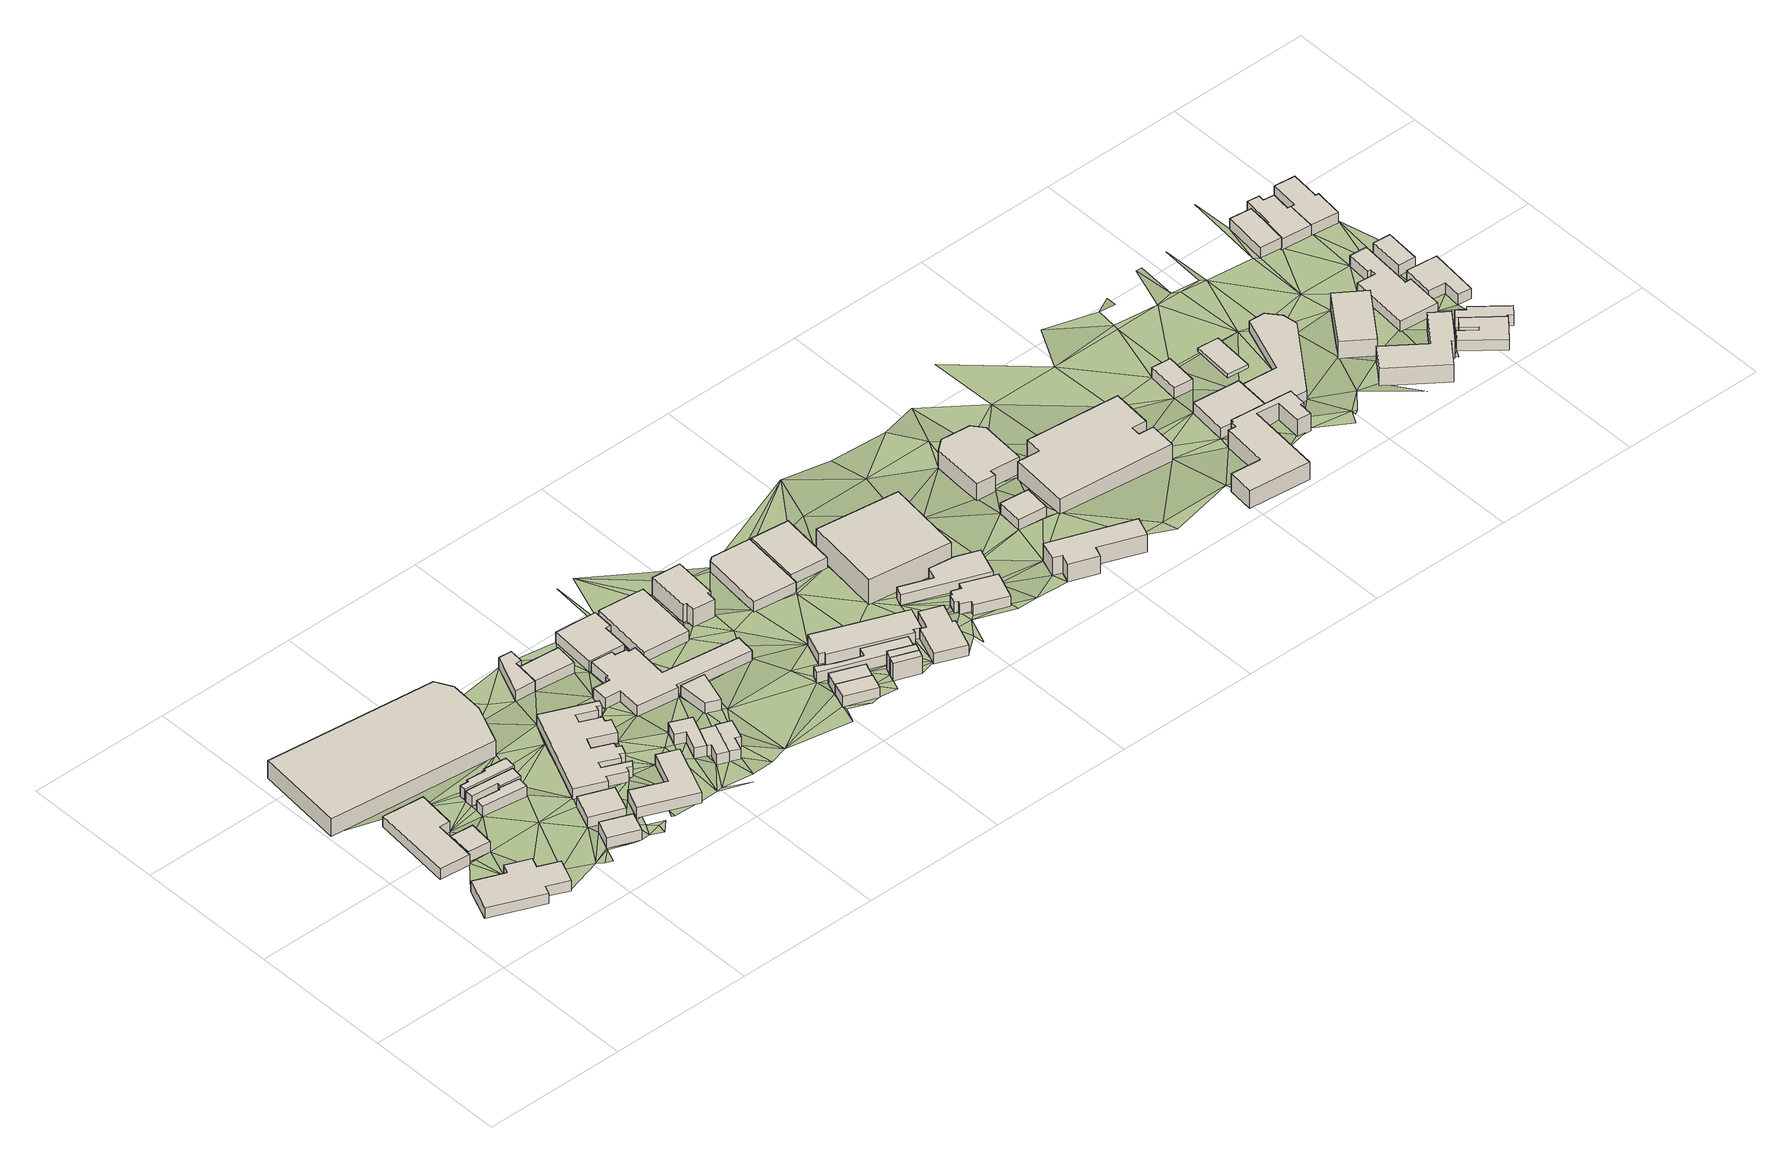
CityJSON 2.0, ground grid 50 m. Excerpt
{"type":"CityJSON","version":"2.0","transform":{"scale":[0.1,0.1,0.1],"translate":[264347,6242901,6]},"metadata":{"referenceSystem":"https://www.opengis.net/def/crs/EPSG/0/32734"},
"CityObjects":{
"building1":{"type":"Building","attributes":{"address":"14 Aberdeen Street Woodstock Cape Town","building":"church","building:levels":1,"building:use":"commercial","building_height":4.1,"plus_code":"4FRW3FC2+V9F","ground_height":9.62,"roof_height":13.72},"geometry":[{"type":"Solid","lod":"1","boundaries":[[[[0,1,2,3]],[[1,4,5,2]],[[4,6,7,5]],[[6,8,9,7]],[[8,10,11,9]],[[10,12,13,11]],[[12,14,15,13]],[[14,16,17,15]],[[16,18,19,17]],[[18,0,3,19]],[[3,2,5,7,9,11,13,15,17,19]],[[18,16,14,12,10,8,6,4,1,0]]]]}]},
"building2":{"type":"Building","attributes":{"address":"23 Dickson Street Woodstock Cape Town","building":"industrial","building:levels":1,"building_height":4.1,"plus_code":"4FRW3FC2+X8X","ground_height":9.08,"roof_height":13.18},"geometry":[{"type":"Solid","lod":"1","boundaries":[[[[20,21,22,23]],[[21,24,25,22]],[[24,26,27,25]],[[26,28,29,27]],[[28,30,31,29]],[[30,32,33,31]],[[32,34,35,33]],[[34,20,23,35]],[[23,22,25,27,29,31,33,35]],[[34,32,30,28,26,24,21,20]]]]}]},
"building3":{"type":"Building","attributes":{"address":"Woodstock Cape Town","building":"house","building:levels":1,"building_height":4.1,"plus_code":"4FRW3FC2+X94","ground_height":9.62,"roof_height":13.72},"geometry":[{"type":"Solid","lod":"1","boundaries":[[[[36,37,38,39]],[[37,40,41,38]],[[40,42,43,41]],[[42,36,39,43]],[[39,38,41,43]],[[42,40,37,36]]]]}]},
"building4":{"type":"Building","attributes":{"address":"186 Albert Road Woodstock Cape Town","building":"retail","building:levels":2,"building_height":6.9,"plus_code":"4FRW3FF2+4CG","ground_height":7.62,"roof_height":14.52},"geometry":[{"type":"Solid","lod":"1","boundaries":[[[[44,45,46,47]],[[45,48,49,46]],[[48,50,51,49]],[[50,52,53,51]],[[52,54,55,53]],[[54,44,47,55]],[[47,46,49,51,53,55]],[[54,52,50,48,45,44]]]]}]},
"building5":{"type":"Building","attributes":{"address":"Woodstock Cape Town","building":"house","building:levels":1,"building_height":4.1,"plus_code":"4FRW3FC2+XFV","ground_height":9.02,"roof_height":13.12},"geometry":[{"type":"Solid","lod":"1","boundaries":[[[[56,57,58,59]],[[57,60,61,58]],[[60,62,63,61]],[[62,64,65,63]],[[64,66,67,65]],[[66,56,59,67]],[[59,58,61,63,65,67]],[[66,64,62,60,57,56]]]]}]},
"building6":{"type":"Building","attributes":{"address":"Woodstock Cape Town","building":"house","building:levels":1,"building_height":4.1,"plus_code":"4FRW3FF2+2F4","ground_height":9.02,"roof_height":13.12},"geometry":[{"type":"Solid","lod":"1","boundaries":[[[[68,69,70,71]],[[69,72,73,70]],[[72,74,75,73]],[[74,76,77,75]],[[76,78,79,77]],[[78,68,71,79]],[[71,70,73,75,77,79]],[[78,76,74,72,69,68]]]]}]},
"building7":{"type":"Building","attributes":{"address":"Woodstock Cape Town","building":"house","building:levels":1,"building_height":4.1,"plus_code":"4FRW3FF2+2FG","ground_height":9.02,"roof_height":13.12},"geometry":[{"type":"Solid","lod":"1","boundaries":[[[[80,81,82,83]],[[81,84,85,82]],[[84,86,87,85]],[[86,88,89,87]],[[88,90,91,89]],[[90,92,93,91]],[[92,94,95,93]],[[94,80,83,95]],[[83,82,85,87,89,91,93,95]],[[94,92,90,88,86,84,81,80]]]]}]},
"building8":{"type":"Building","attributes":{"address":"19 Aberdeen Street Woodstock Cape Town","building":"house","building:levels":1,"building_height":4.1,"plus_code":"4FRW3FC2+VG9","ground_height":10.06,"roof_height":14.16},"geometry":[{"type":"Solid","lod":"1","boundaries":[[[[96,97,98,99]],[[97,100,101,98]],[[100,102,103,101]],[[102,96,99,103]],[[99,98,101,103]],[[102,100,97,96]]]]}]},
"building9":{"type":"Building","attributes":{"address":"15 Aberdeen Street Woodstock Cape Town","building":"house","building:levels":1,"building_height":4.1,"plus_code":"4FRW3FC2+WH2","ground_height":9.47,"roof_height":13.57},"geometry":[{"type":"Solid","lod":"1","boundaries":[[[[104,105,106,107]],[[105,108,109,106]],[[108,110,111,109]],[[110,104,107,111]],[[107,106,109,111]],[[110,108,105,104]]]]}]},
"building10":{"type":"Building","attributes":{"building":"yes","building:levels":1,"building_height":4.1,"plus_code":"4FRW3FC2+VMM","ground_height":9.47,"roof_height":13.57},"geometry":[{"type":"Solid","lod":"1","boundaries":[[[[112,113,114,115]],[[113,116,117,114]],[[116,118,119,117]],[[118,120,121,119]],[[120,122,123,121]],[[122,112,115,123]],[[115,114,117,119,121,123]],[[122,120,118,116,113,112]]]]}]},
"building11":{"type":"Building","attributes":{"address":"The Haven Night Shelter 7 Aberdeen Street Woodstock 7925 Cape Town","building":"residential","building:levels":1,"beds":"36","amenity":"social_facility","social_facility":"shelter","building_height":4.1,"plus_code":"4FRW3FC2+XHQ","ground_height":8.92,"roof_height":13.02},"geometry":[{"type":"Solid","lod":"1","boundaries":[[[[124,125,126,127]],[[125,128,129,126]],[[128,130,131,129]],[[130,132,133,131]],[[132,134,135,133]],[[134,136,137,135]],[[136,138,139,137]],[[138,140,141,139]],[[140,142,143,141]],[[142,144,145,143]],[[144,146,147,145]],[[146,148,149,147]],[[148,150,151,149]],[[150,152,153,151]],[[152,154,155,153]],[[154,156,157,155]],[[156,158,159,157]],[[158,160,161,159]],[[160,162,163,161]],[[162,164,165,163]],[[164,166,167,165]],[[166,168,169,167]],[[168,170,171,169]],[[170,172,173,171]],[[172,174,175,173]],[[174,176,177,175]],[[176,178,179,177]],[[178,124,127,179]],[[127,126,129,131,133,135,137,139,141,143,145,147,149,151,153,155,157,159,161,163,165,167,169,171,173,175,177,179]],[[178,176,174,172,170,168,166,164,162,160,158,156,154,152,150,148,146,144,142,140,138,136,134,132,130,128,125,124]]]]}]},
"building12":{"type":"Building","attributes":{"building":"retail","building:levels":1,"building_height":4.1,"plus_code":"4FRW3FF2+4J9","ground_height":8.26,"roof_height":12.36},"geometry":[{"type":"Solid","lod":"1","boundaries":[[[[180,181,182,183]],[[181,184,185,182]],[[184,186,187,185]],[[186,188,189,187]],[[188,190,191,189]],[[190,192,193,191]],[[192,180,183,193]],[[183,182,185,187,189,191,193]],[[192,190,188,186,184,181,180]]]]}]},
"building13":{"type":"Building","attributes":{"address":"3 Essex Close Woodstock Cape Town","building":"house","building:levels":1,"building_height":4.1,"plus_code":"4FRW3FC2+WPG","ground_height":9.5,"roof_height":13.6},"geometry":[{"type":"Solid","lod":"1","boundaries":[[[[194,195,196,197]],[[195,198,199,196]],[[198,200,201,199]],[[200,202,203,201]],[[202,204,205,203]],[[204,206,207,205]],[[206,194,197,207]],[[197,196,199,201,203,205,207]],[[206,204,202,200,198,195,194]]]]}]},
"building14":{"type":"Building","attributes":{"address":"2 Woodstock Cape Town","building":"house","building:levels":1,"building_height":4.1,"plus_code":"4FRW3FC2+WP5","ground_height":9.5,"roof_height":13.6},"geometry":[{"type":"Solid","lod":"1","boundaries":[[[[208,195,196,209]],[[195,194,197,196]],[[194,210,211,197]],[[210,212,213,211]],[[212,214,215,213]],[[214,208,209,215]],[[209,196,197,211,213,215]],[[214,212,210,194,195,208]]]]}]},
"building15":{"type":"Building","attributes":{"address":"1 Woodstock Cape Town","building":"house","building:levels":1,"building_height":4.1,"plus_code":"4FRW3FC2+VQR","ground_height":9.78,"roof_height":13.88},"geometry":[{"type":"Solid","lod":"1","boundaries":[[[[216,217,218,219]],[[217,220,221,218]],[[220,222,223,221]],[[222,224,225,223]],[[224,226,227,225]],[[226,216,219,227]],[[219,218,221,223,225,227]],[[226,224,222,220,217,216]]]]}]},
"building16":{"type":"Building","attributes":{"building":"yes","building:levels":1,"building_height":4.1,"plus_code":"4FRW3FF2+4M5","ground_height":8.26,"roof_height":12.36},"geometry":[{"type":"Solid","lod":"1","boundaries":[[[[181,180,183,182]],[[180,228,229,183]],[[228,230,231,229]],[[230,181,182,231]],[[182,183,229,231]],[[230,228,180,181]]]]}]},
"building17":{"type":"Building","attributes":{"building":"yes","building:levels":1,"building_height":4.1,"plus_code":"4FRW3FC2+XQ9","ground_height":9.11,"roof_height":13.21},"geometry":[{"type":"Solid","lod":"1","boundaries":[[[[232,233,234,235]],[[233,236,237,234]],[[236,238,239,237]],[[238,232,235,239]],[[235,234,237,239]],[[238,236,233,232]]]]}]},
"building18":{"type":"Building","attributes":{"building":"retail","building:levels":1,"building_height":4.1,"plus_code":"4FRW3FF2+3QR","ground_height":8.26,"roof_height":12.36},"geometry":[{"type":"Solid","lod":"1","boundaries":[[[[240,241,242,243]],[[241,244,245,242]],[[244,246,247,245]],[[246,248,249,247]],[[248,250,251,249]],[[250,240,243,251]],[[243,242,245,247,249,251]],[[250,248,246,244,241,240]]]]}]},
"building19":{"type":"Building","attributes":{"building":"industrial","building:levels":1,"building_height":4.1,"plus_code":"4FRW3FF2+2PQ","ground_height":8.26,"roof_height":12.36},"geometry":[{"type":"Solid","lod":"1","boundaries":[[[[252,253,254,255]],[[253,256,257,254]],[[256,258,259,257]],[[258,260,261,259]],[[260,262,263,261]],[[262,264,265,263]],[[264,266,267,265]],[[266,268,269,267]],[[268,270,271,269]],[[270,272,273,271]],[[272,274,275,273]],[[274,276,277,275]],[[276,278,279,277]],[[278,280,281,279]],[[280,282,283,281]],[[282,284,285,283]],[[284,286,287,285]],[[286,252,255,287]],[[255,254,257,259,261,263,265,267,269,271,273,275,277,279,281,283,285,287]],[[286,284,282,280,278,276,274,272,270,268,266,264,262,260,258,256,253,252]]]]}]},
"building20":{"type":"Building","attributes":{"building":"retail","building:levels":1,"building_height":4.1,"plus_code":"4FRW3FF2+3RP","ground_height":8.26,"roof_height":12.36},"geometry":[{"type":"Solid","lod":"1","boundaries":[[[[288,289,290,291]],[[289,292,293,290]],[[292,294,295,293]],[[294,288,291,295]],[[291,290,293,295]],[[294,292,289,288]]]]}]},
"building21":{"type":"Building","attributes":{"address":"21 Essex Street Woodstock Cape Town","building":"house","building:levels":1,"building_height":4.1,"plus_code":"4FRW3FC2+RWX","ground_height":10.59,"roof_height":14.69},"geometry":[{"type":"Solid","lod":"1","boundaries":[[[[296,297,298,299]],[[297,300,301,298]],[[300,302,303,301]],[[302,296,299,303]],[[299,298,301,303]],[[302,300,297,296]]]]}]},
"building22":{"type":"Building","attributes":{"address":"19 Essex Street Woodstock Cape Town","building":"house","building:levels":1,"building_height":4.1,"plus_code":"4FRW3FC2+VW9","ground_height":9.98,"roof_height":14.08},"geometry":[{"type":"Solid","lod":"1","boundaries":[[[[304,305,306,307]],[[305,308,309,306]],[[308,310,311,309]],[[310,304,307,311]],[[307,306,309,311]],[[310,308,305,304]]]]}]},
"building23":{"type":"Building","attributes":{"address":"218 Albert Road Woodstock Cape Town","building":"retail","building:levels":2,"building_height":6.9,"plus_code":"4FRW3FF2+3WR","ground_height":8.26,"roof_height":15.16},"geometry":[{"type":"Solid","lod":"1","boundaries":[[[[312,313,314,315]],[[313,316,317,314]],[[316,318,319,317]],[[318,320,321,319]],[[320,322,323,321]],[[322,324,325,323]],[[324,326,327,325]],[[326,312,315,327]],[[315,314,317,319,321,323,325,327]],[[326,324,322,320,318,316,313,312]]]]}]},
"building24":{"type":"Building","attributes":{"address":"Woodstock Cape Town","building":"yes","building:levels":1,"building_height":4.1,"plus_code":"4FRW3FC3+V2C","ground_height":9.85,"roof_height":13.95},"geometry":[{"type":"Solid","lod":"1","boundaries":[[[[328,329,330,331]],[[329,332,333,330]],[[332,334,335,333]],[[334,336,337,335]],[[336,338,339,337]],[[338,340,341,339]],[[340,328,331,341]],[[331,330,333,335,337,339,341]],[[340,338,336,334,332,329,328]]]]}]},
"building25":{"type":"Building","attributes":{"address":"18 Dublin Street Mews Woodstock Cape Town","building":"house","building:levels":2,"building_height":6.9,"plus_code":"4FRW3FC3+R2M","ground_height":10.59,"roof_height":17.49},"geometry":[{"type":"Solid","lod":"1","boundaries":[[[[342,343,344,345]],[[343,346,347,344]],[[346,348,349,347]],[[348,342,345,349]],[[345,344,347,349]],[[348,346,343,342]]]]}]},
"building26":{"type":"Building","attributes":{"address":"19 Dublin Street Mews Woodstock Cape Town","building":"house","building:levels":2,"building_height":6.9,"plus_code":"4FRW3FC3+R2V","ground_height":10.59,"roof_height":17.49},"geometry":[{"type":"Solid","lod":"1","boundaries":[[[[348,346,347,349]],[[346,350,351,347]],[[350,352,353,351]],[[352,348,349,353]],[[349,347,351,353]],[[352,350,346,348]]]]}]},
"building27":{"type":"Building","attributes":{"address":"The Haven Old Age Home 15 Essex Street Woodstock 7915 Cape Town","building":"residential","building:levels":1,"amenity":"social_facility","social_facility":"nursing_home","building_height":4.1,"plus_code":"4FRW3FC3+W23","ground_height":9.78,"roof_height":13.88},"geometry":[{"type":"Solid","lod":"1","boundaries":[[[[354,355,356,357]],[[355,358,359,356]],[[358,360,361,359]],[[360,362,363,361]],[[362,364,365,363]],[[364,366,367,365]],[[366,368,369,367]],[[368,354,357,369]],[[357,356,359,361,363,365,367,369]],[[368,366,364,362,360,358,355,354]]]]}]},
"building28":{"type":"Building","attributes":{"address":"Albert Road Woodstock Cape Town","building":"retail","building:levels":1,"building_height":4.1,"plus_code":"4FRW3FF3+326","ground_height":8.2,"roof_height":12.3},"geometry":[{"type":"Solid","lod":"1","boundaries":[[[[370,371,372,373]],[[371,374,375,372]],[[374,376,377,375]],[[376,378,379,377]],[[378,370,373,379]],[[373,372,375,377,379]],[[378,376,374,371,370]]]]}]},
"building29":{"type":"Building","attributes":{"address":"Woodstock Cape Town","building":"house","building:levels":1,"building_height":4.1,"plus_code":"4FRW3FC3+R3W","ground_height":9.78,"roof_height":13.88},"geometry":[{"type":"Solid","lod":"1","boundaries":[[[[380,381,382,383]],[[381,384,385,382]],[[384,386,387,385]],[[386,388,389,387]],[[388,390,391,389]],[[390,392,393,391]],[[392,394,395,393]],[[394,380,383,395]],[[383,382,385,387,389,391,393,395]],[[394,392,390,388,386,384,381,380]]]]}]},
"building30":{"type":"Building","attributes":{"address":"Albert Road Woodstock Cape Town","building":"retail","building:levels":1,"building_height":4.1,"plus_code":"4FRW3FF3+337","ground_height":8.1,"roof_height":12.2},"geometry":[{"type":"Solid","lod":"1","boundaries":[[[[396,397,398,399]],[[397,400,401,398]],[[400,402,403,401]],[[402,396,399,403]],[[399,398,401,403]],[[402,400,397,396]]]]}]},
"building31":{"type":"Building","attributes":{"address":"16 Dublin Street Woodstock Cape Town","building":"house","building:levels":1,"building_height":4.1,"plus_code":"4FRW3FC3+V58","ground_height":9.78,"roof_height":13.88},"geometry":[{"type":"Solid","lod":"1","boundaries":[[[[404,405,406,407]],[[405,408,409,406]],[[408,410,411,409]],[[410,412,413,411]],[[412,414,415,413]],[[414,416,417,415]],[[416,418,419,417]],[[418,420,421,419]],[[420,422,423,421]],[[422,424,425,423]],[[424,426,427,425]],[[426,404,407,427]],[[407,406,409,411,413,415,417,419,421,423,425,427]],[[426,424,422,420,418,416,414,412,410,408,405,404]]]]}]},
"building32":{"type":"Building","attributes":{"address":"14 Dublin Street Woodstock Cape Town","building":"house","building:levels":1,"building_height":4.1,"plus_code":"4FRW3FC3+W55","ground_height":9.78,"roof_height":13.88},"geometry":[{"type":"Solid","lod":"1","boundaries":[[[[428,429,430,431]],[[429,432,433,430]],[[432,434,435,433]],[[434,436,437,435]],[[436,438,439,437]],[[438,440,441,439]],[[440,428,431,441]],[[431,430,433,435,437,439,441]],[[440,438,436,434,432,429,428]]]]}]},
"building33":{"type":"Building","attributes":{"address":"232 Albert Road Woodstock Cape Town","building":"commercial","building:levels":3,"building_height":9.7,"plus_code":"4FRW3FC3+X4X","ground_height":8.95,"roof_height":18.65},"geometry":[{"type":"Solid","lod":"1","boundaries":[[[[442,443,444,445]],[[443,446,447,444]],[[446,448,449,447]],[[448,442,445,449]],[[445,444,447,449]],[[448,446,443,442]]]]}]},
"building34":{"type":"Building","attributes":{"building":"hall","building:levels":2,"building_height":6.9,"plus_code":"4FRW3FC3+R8Q","ground_height":10.78,"roof_height":17.68},"geometry":[{"type":"Solid","lod":"1","boundaries":[[[[450,451,452,453]],[[451,454,455,452]],[[454,456,457,455]],[[456,458,459,457]],[[458,460,461,459]],[[460,462,463,461]],[[462,464,465,463]],[[464,450,453,465]],[[453,452,455,457,459,461,463,465]],[[464,462,460,458,456,454,451,450]]]]}]},
"building35":{"type":"Building","attributes":{"building":"yes","building:levels":1,"building_height":4.1,"plus_code":"4FRW3FC3+W8P","ground_height":10.33,"roof_height":14.43},"geometry":[{"type":"Solid","lod":"1","boundaries":[[[[466,467,468,469]],[[467,470,471,468]],[[470,472,473,471]],[[472,466,469,473]],[[469,468,471,473]],[[472,470,467,466]]]]}]},
"building36":{"type":"Building","attributes":{"building":"retail","building:levels":2,"building_height":6.9,"plus_code":"4FRW3FF3+29C","ground_height":8,"roof_height":14.9},"geometry":[{"type":"Solid","lod":"1","boundaries":[[[[474,475,476,477]],[[475,478,479,476]],[[478,480,481,479]],[[480,482,483,481]],[[482,484,485,483]],[[484,486,487,485]],[[486,488,489,487]],[[488,474,477,489]],[[477,476,479,481,483,485,487,489]],[[488,486,484,482,480,478,475,474]]]]}]},
"building37":{"type":"Building","attributes":{"address":"Woodstock Brewer 252 Albert Road Woodstock Cape Town","building":"retail","building:levels":2,"building_height":6.9,"plus_code":"4FRW3FC3+XF7","ground_height":8.47,"roof_height":15.37},"geometry":[{"type":"Solid","lod":"1","boundaries":[[[[490,491,492,493]],[[491,494,495,492]],[[494,496,497,495]],[[496,498,499,497]],[[498,500,501,499]],[[500,502,503,501]],[[502,504,505,503]],[[504,506,507,505]],[[506,508,509,507]],[[508,490,493,509]],[[493,492,495,497,499,501,503,505,507,509]],[[508,506,504,502,500,498,496,494,491,490]]]]}]},
"building38":{"type":"Building","attributes":{"building":"school","building:levels":2,"building_height":6.9,"plus_code":"4FRW3FC3+RJG","ground_height":9.24,"roof_height":16.14},"geometry":[{"type":"Solid","lod":"1","boundaries":[[[[510,511,512,513]],[[511,514,515,512]],[[514,516,517,515]],[[516,518,519,517]],[[518,520,521,519]],[[520,522,523,521]],[[522,524,525,523]],[[524,526,527,525]],[[526,528,529,527]],[[528,530,531,529]],[[530,532,533,531]],[[532,534,535,533]],[[534,536,537,535]],[[536,538,539,537]],[[538,540,541,539]],[[540,510,513,541]],[[513,512,515,517,519,521,523,525,527,529,531,533,535,537,539,541]],[[540,538,536,534,532,530,528,526,524,522,520,518,516,514,511,510]]]]}]},
"building39":{"type":"Building","attributes":{"address":"Woodstock","building":"garage","building:levels":1,"building_height":4.1,"plus_code":"4FRW3FC3+WM2","ground_height":9.34,"roof_height":13.44},"geometry":[{"type":"Solid","lod":"1","boundaries":[[[[542,543,544,545]],[[543,546,547,544]],[[546,548,549,547]],[[548,550,551,549]],[[550,542,545,551]],[[545,544,547,549,551]],[[550,548,546,543,542]]]]}]},
"building40":{"type":"Building","attributes":{"building":"garage","building:levels":1,"building_height":4.1,"plus_code":"4FRW3FC3+XJQ","ground_height":8.33,"roof_height":12.43},"geometry":[{"type":"Solid","lod":"1","boundaries":[[[[552,553,554,555]],[[553,556,557,554]],[[556,558,559,557]],[[558,552,555,559]],[[555,554,557,559]],[[558,556,553,552]]]]}]},
"building41":{"type":"Building","attributes":{"building":"roof","building:levels":1,"building_height":1.3,"min_height":2.8,"plus_code":"4FRW3FC3+XP7","ground_height":8.33,"roof_height":13.73,"bottom_roof_height":12.43},"geometry":[{"type":"Solid","lod":"1","boundaries":[[[[560,561,562,563]],[[561,564,565,562]],[[564,566,567,565]],[[566,560,563,567]],[[563,562,565,567]],[[566,564,561,560]]]]}]},
"building42":{"type":"Building","attributes":{"building":"retail","building:levels":1,"building_height":4.1,"plus_code":"4FRW3FC3+WQX","ground_height":8.24,"roof_height":12.34},"geometry":[{"type":"Solid","lod":"1","boundaries":[[[[568,569,570,571]],[[569,572,573,570]],[[572,574,575,573]],[[574,576,577,575]],[[576,578,579,577]],[[578,580,581,579]],[[580,582,583,581]],[[582,568,571,583]],[[571,570,573,575,577,579,581,583]],[[582,580,578,576,574,572,569,568]]]]}]},
"building43":{"type":"Building","attributes":{"building":"yes","building:levels":2,"building_height":6.9,"plus_code":"4FRW3FC3+RWC","ground_height":9.02,"roof_height":15.92},"geometry":[{"type":"Solid","lod":"1","boundaries":[[[[584,585,586,587]],[[585,588,589,586]],[[588,590,591,589]],[[590,592,593,591]],[[592,594,595,593]],[[594,596,597,595]],[[596,598,599,597]],[[598,584,587,599]],[[587,586,589,591,593,595,597,599]],[[598,596,594,592,590,588,585,584]]]]}]},
"building44":{"type":"Building","attributes":{"address":"The Argyle 1 Argyle Street Woodstock Cape Town","building":"synagogue","building:levels":2,"building:use":"retail","amenity":"events_venue","building_height":6.9,"plus_code":"4FRW3FC3+WV8","ground_height":8.24,"roof_height":15.14},"geometry":[{"type":"Solid","lod":"1","boundaries":[[[[600,601,602,603]],[[601,604,605,602]],[[604,606,607,605]],[[606,600,603,607]],[[603,602,605,607]],[[606,604,601,600]]]]}]},
"building45":{"type":"Building","attributes":{"address":"6 Devon Street Woodstock Cape Town","building":"house","building:levels":1,"building_height":4.1,"plus_code":"4FRW3FC3+RX5","ground_height":9.81,"roof_height":13.91},"geometry":[{"type":"Solid","lod":"1","boundaries":[[[[608,609,610,611]],[[609,612,613,610]],[[612,614,615,613]],[[614,616,617,615]],[[616,618,619,617]],[[618,620,621,619]],[[620,622,623,621]],[[622,608,611,623]],[[611,610,613,615,617,619,621,623]],[[622,620,618,616,614,612,609,608]]]]}]},
"building46":{"type":"Building","attributes":{"address":"290 Albert Road Woodstock Cape Town","building":"retail","building:levels":1,"building_height":4.1,"plus_code":"4FRW3FC3+WXR","ground_height":8.19,"roof_height":12.29},"geometry":[{"type":"Solid","lod":"1","boundaries":[[[[624,625,626,627]],[[625,628,629,626]],[[628,630,631,629]],[[630,632,633,631]],[[632,634,635,633]],[[634,636,637,635]],[[636,638,639,637]],[[638,640,641,639]],[[640,642,643,641]],[[642,624,627,643]],[[627,626,629,631,633,635,637,639,641,643]],[[642,640,638,636,634,632,630,628,625,624]]]]}]},
"building47":{"type":"Building","attributes":{"address":"307 Albert Road Woodstock Cape Town","building":"retail","building:levels":1,"building_height":4.1,"plus_code":"4FRW3FF3+3WM","ground_height":7.39,"roof_height":11.49},"geometry":[{"type":"Solid","lod":"1","boundaries":[[[[644,645,646,647]],[[645,648,649,646]],[[648,650,651,649]],[[650,652,653,651]],[[652,644,647,653]],[[647,646,649,651,653]],[[652,650,648,645,644]]]]}]},
"building48":{"type":"Building","attributes":{"address":"4 Devon Street Woodstock Cape Town","building":"house","building:levels":1,"building_height":4.1,"plus_code":"4FRW3FC4+R2F","ground_height":9.77,"roof_height":13.87},"geometry":[{"type":"Solid","lod":"1","boundaries":[[[[609,608,611,610]],[[608,654,655,611]],[[654,656,657,655]],[[656,658,659,657]],[[658,660,661,659]],[[660,662,663,661]],[[662,664,665,663]],[[664,666,667,665]],[[666,609,610,667]],[[610,611,655,657,659,661,663,665,667]],[[666,664,662,660,658,656,654,608,609]]]]}]},
"building49":{"type":"Building","attributes":{"address":"292A Albert Road Woodstock Cape Town","building":"house","building:levels":1,"building_height":4.1,"plus_code":"4FRW3FC4+W27","ground_height":8.91,"roof_height":13.01},"geometry":[{"type":"Solid","lod":"1","boundaries":[[[[668,669,670,671]],[[669,672,673,670]],[[672,674,675,673]],[[674,676,677,675]],[[676,678,679,677]],[[678,668,671,679]],[[671,670,673,675,677,679]],[[678,676,674,672,669,668]]]]}]},
"building50":{"type":"Building","attributes":{"address":"309 Albert Road Woodstock Cape Town","building":"retail","building:levels":1,"building_height":4.1,"plus_code":"4FRW3FF3+4X2","ground_height":6.64,"roof_height":10.74},"geometry":[{"type":"Solid","lod":"1","boundaries":[[[[680,681,682,683]],[[681,684,685,682]],[[684,686,687,685]],[[686,688,689,687]],[[688,690,691,689]],[[690,692,693,691]],[[692,694,695,693]],[[694,696,697,695]],[[696,698,699,697]],[[698,680,683,699]],[[683,682,685,687,689,691,693,695,697,699]],[[698,696,694,692,690,688,686,684,681,680]]]]}]},
"building51":{"type":"Building","attributes":{"address":"290 Albert Road Woodstock Cape Town","building":"retail","building:levels":1,"building_height":4.1,"plus_code":"4FRW3FC4+X2F","ground_height":8.19,"roof_height":12.29},"geometry":[{"type":"Solid","lod":"1","boundaries":[[[[700,701,702,703]],[[701,704,705,702]],[[704,706,707,705]],[[706,700,703,707]],[[703,702,705,707]],[[706,704,701,700]]]]}]},
"building52":{"type":"Building","attributes":{"address":"313 Albert Road Woodstock Cape Town","building":"retail","building:levels":1,"building_height":4.1,"plus_code":"4FRW3FF4+32R","ground_height":6.64,"roof_height":10.74},"geometry":[{"type":"Solid","lod":"1","boundaries":[[[[681,708,709,682]],[[708,710,711,709]],[[710,712,713,711]],[[712,714,715,713]],[[714,716,717,715]],[[716,718,719,717]],[[718,684,685,719]],[[684,681,682,685]],[[682,709,711,713,715,717,719,685]],[[684,718,716,714,712,710,708,681]]]]}]},
"terrain1":{"type":"TINRelief","geometry":[{"type":"CompositeSurface","lod":"1","boundaries":[[[720,6,10]],[[6,721,10]],[[721,722,37]],[[722,721,6]],[[722,40,37]],[[722,6,40]],[[723,40,6]],[[36,26,24]],[[723,724,725]],[[42,26,36]],[[726,725,727]],[[64,42,40]],[[64,26,42]],[[40,723,728]],[[728,723,725]],[[69,28,26]],[[64,62,26]],[[729,730,28]],[[72,26,62]],[[64,40,728]],[[69,26,72]],[[731,725,726]],[[90,28,69]],[[732,726,733]],[[90,86,28]],[[733,734,732]],[[728,725,731]],[[97,726,732]],[[69,92,90]],[[72,62,57]],[[96,726,97]],[[90,88,86]],[[62,60,57]],[[728,735,64]],[[731,726,96]],[[72,57,74]],[[736,97,732]],[[92,69,68]],[[86,729,28]],[[57,76,74]],[[100,97,736]],[[84,737,86]],[[104,728,731]],[[737,81,86]],[[56,76,57]],[[735,728,738]],[[737,84,81]],[[94,92,68]],[[731,96,739]],[[104,738,728]],[[56,78,76]],[[86,81,729]],[[78,56,735]],[[739,96,102]],[[102,100,740]],[[738,78,735]],[[68,78,94]],[[740,741,102]],[[740,742,741]],[[740,743,742]],[[80,729,81]],[[744,739,102]],[[102,741,745]],[[744,102,745]],[[738,104,746]],[[742,747,741]],[[743,747,742]],[[122,739,744]],[[110,746,104]],[[94,78,748]],[[748,78,738]],[[122,110,739]],[[744,745,749]],[[80,94,748]],[[748,729,80]],[[750,749,751]],[[122,752,110]],[[749,753,744]],[[752,746,110]],[[752,754,746]],[[753,749,750]],[[748,738,124]],[[122,755,752]],[[729,124,756]],[[729,748,124]],[[757,758,759]],[[760,761,752]],[[760,752,755]],[[757,759,762]],[[756,763,764]],[[118,760,755]],[[762,765,757]],[[765,766,757]],[[762,760,118]],[[767,158,768]],[[124,192,756]],[[765,762,118]],[[763,756,192]],[[769,767,770]],[[769,765,118]],[[771,116,753]],[[772,158,767]],[[772,767,769]],[[764,763,190]],[[773,769,118]],[[771,774,775]],[[776,771,775]],[[772,769,773]],[[124,180,192]],[[206,116,771]],[[168,172,170]],[[118,116,773]],[[776,206,771]],[[190,763,192]],[[172,168,166]],[[164,162,166]],[[775,777,776]],[[778,777,775]],[[773,116,202]],[[180,124,779]],[[166,162,176]],[[200,772,773]],[[172,166,176]],[[779,124,178]],[[162,772,780]],[[206,204,116]],[[206,776,194]],[[172,176,174]],[[116,204,202]],[[210,194,776]],[[200,773,202]],[[200,780,772]],[[176,162,780]],[[781,178,176]],[[777,778,782]],[[176,783,781]],[[780,783,176]],[[778,784,782]],[[178,781,779]],[[181,186,184]],[[781,783,785]],[[180,779,228]],[[785,783,780]],[[782,784,786]],[[782,786,787]],[[195,216,198]],[[230,186,181]],[[788,780,200]],[[186,230,188]],[[789,779,790]],[[784,791,786]],[[788,200,198]],[[779,789,244]],[[228,779,244]],[[198,216,792]],[[786,791,226]],[[216,226,792]],[[789,793,268]],[[244,789,268]],[[230,228,244]],[[230,241,188]],[[198,792,788]],[[791,794,226]],[[226,795,792]],[[244,241,230]],[[268,266,244]],[[794,795,226]],[[236,788,792]],[[236,796,788]],[[266,246,244]],[[796,236,233]],[[233,795,794]],[[266,264,797]],[[797,246,266]],[[798,799,800]],[[798,801,799]],[[800,797,802]],[[791,803,794]],[[246,797,800]],[[791,804,805]],[[246,800,250]],[[800,799,250]],[[250,248,246]],[[806,796,233]],[[794,806,233]],[[805,807,791]],[[289,250,799]],[[808,799,801]],[[798,809,801]],[[803,791,807]],[[289,240,250]],[[806,794,810]],[[810,794,803]],[[811,805,804]],[[812,240,289]],[[801,809,808]],[[813,805,811]],[[805,813,814]],[[807,310,803]],[[815,810,803]],[[816,289,288]],[[817,313,808]],[[808,809,818]],[[288,808,313]],[[817,808,818]],[[810,815,819]],[[310,820,803]],[[817,316,313]],[[806,810,821]],[[821,809,806]],[[822,815,823]],[[819,815,822]],[[302,814,824]],[[312,288,313]],[[819,821,810]],[[288,312,816]],[[818,825,817]],[[821,818,809]],[[819,822,826]],[[302,824,342]],[[334,822,823]],[[820,302,348]],[[348,302,342]],[[326,816,312]],[[820,827,803]],[[336,334,823]],[[322,825,324]],[[818,828,825]],[[818,821,828]],[[352,820,348]],[[828,324,825]],[[352,827,820]],[[326,374,816]],[[829,822,334]],[[324,828,376]],[[376,326,324]],[[352,350,827]],[[821,830,828]],[[831,346,343]],[[346,831,350]],[[821,832,830]],[[350,831,827]],[[334,833,829]],[[374,326,376]],[[821,368,832]],[[827,831,829]],[[827,829,833]],[[834,828,830]],[[831,835,829]],[[836,829,835]],[[837,830,832]],[[838,836,835]],[[838,835,839]],[[832,368,837]],[[839,388,838]],[[371,834,840]],[[374,371,841]],[[368,838,388]],[[830,842,834]],[[842,840,834]],[[843,844,845]],[[842,830,837]],[[840,846,371]],[[368,438,837]],[[388,386,368]],[[841,371,846]],[[436,837,438]],[[386,438,368]],[[386,847,844]],[[848,843,849]],[[843,848,844]],[[386,844,850]],[[842,837,442]],[[848,850,844]],[[414,438,386]],[[837,436,432]],[[386,850,851]],[[374,841,852]],[[414,386,851]],[[410,438,414]],[[850,853,851]],[[848,854,850]],[[850,854,855]],[[405,438,410]],[[842,442,396]],[[410,414,412]],[[854,848,856]],[[852,841,846]],[[436,434,432]],[[432,857,837]],[[408,405,410]],[[405,858,438]],[[856,848,859]],[[442,860,396]],[[846,396,852]],[[859,861,856]],[[858,405,862]],[[863,857,432]],[[862,856,861]],[[864,860,442]],[[396,860,852]],[[865,857,863]],[[862,861,451]],[[865,863,866]],[[858,862,450]],[[451,861,456]],[[867,857,865]],[[450,866,858]],[[862,451,450]],[[864,857,867]],[[868,852,860]],[[864,868,860]],[[451,456,869]],[[866,470,865]],[[450,470,866]],[[867,865,467]],[[868,870,852]],[[865,470,467]],[[864,867,488]],[[871,470,450]],[[868,864,488]],[[467,872,867]],[[488,867,872]],[[450,873,871]],[[871,472,470]],[[868,874,870]],[[464,873,450]],[[467,875,872]],[[875,467,466]],[[871,873,472]],[[868,488,876]],[[472,873,466]],[[868,876,874]],[[466,877,875]],[[877,466,873]],[[875,877,878]],[[873,464,879]],[[876,488,486]],[[877,880,878]],[[464,881,879]],[[484,876,486]],[[880,877,882]],[[883,874,876]],[[884,880,882]],[[883,876,484]],[[884,482,880]],[[873,879,885]],[[879,881,886]],[[884,887,482]],[[888,484,482]],[[484,888,883]],[[888,482,887]],[[886,885,879]],[[494,887,884]],[[887,889,888]],[[890,886,891]],[[892,893,894]],[[894,893,895]],[[896,895,885]],[[494,889,887]],[[885,886,897]],[[898,899,888]],[[890,897,886]],[[885,550,896]],[[898,888,889]],[[897,550,885]],[[896,548,895]],[[894,895,548]],[[553,494,894]],[[896,550,548]],[[900,550,897]],[[900,897,901]],[[494,553,889]],[[902,550,900]],[[894,548,553]],[[902,900,903]],[[904,905,906]],[[898,889,552]],[[902,542,550]],[[552,889,553]],[[906,907,904]],[[556,553,548]],[[907,906,908]],[[909,904,907]],[[902,526,542]],[[548,546,556]],[[552,910,898]],[[898,911,912]],[[556,913,558]],[[908,914,915]],[[913,556,546]],[[910,911,898]],[[910,552,558]],[[914,908,916]],[[526,917,542]],[[917,526,914]],[[918,916,908]],[[919,546,543]],[[912,911,920]],[[914,916,917]],[[558,913,921]],[[913,546,921]],[[922,916,923]],[[910,558,924]],[[925,917,916]],[[546,919,921]],[[916,922,925]],[[924,911,910]],[[920,926,927]],[[924,558,921]],[[917,925,928]],[[919,929,921]],[[917,928,574]],[[930,925,931]],[[932,925,930]],[[933,924,921]],[[932,928,925]],[[921,929,934]],[[924,933,935]],[[935,936,924]],[[937,933,921]],[[934,937,921]],[[938,936,935]],[[932,939,928]],[[933,940,935]],[[600,574,928]],[[933,937,940]],[[941,939,932]],[[574,600,942]],[[943,934,942]],[[934,943,937]],[[944,940,937]],[[941,945,939]],[[943,942,600]],[[945,946,939]],[[947,620,948]],[[937,943,949]],[[594,945,941]],[[620,618,948]],[[600,642,943]],[[618,950,948]],[[600,946,642]],[[943,652,949]],[[945,642,946]],[[618,616,612]],[[951,945,594]],[[612,666,618]],[[950,618,666]],[[652,943,644]],[[616,614,612]],[[612,609,666]],[[594,950,664]],[[642,634,943]],[[949,652,650]],[[664,950,666]],[[664,951,594]],[[634,644,943]],[[642,640,636]],[[952,949,650]],[[660,664,662]],[[636,634,642]],[[664,660,953]],[[951,664,954]],[[953,954,664]],[[638,636,640]],[[951,955,956]],[[954,957,951]],[[955,951,958]],[[958,951,957]],[[955,959,956]],[[960,956,959]],[[644,634,961]],[[959,962,960]],[[648,645,963]],[[694,650,648]],[[632,960,962]],[[634,632,964]],[[963,694,648]],[[964,961,634]],[[959,965,962]],[[700,632,962]],[[964,632,700]],[[966,961,964]],[[966,964,700]],[[967,692,968]],[[969,967,970]],[[967,969,971]],[[966,700,706]],[[716,967,971]]]}]}
},
"vertices":[
[389,180,36],[318,210,36],[318,210,77],[389,180,77],[333,246,36],[333,246,77],[251,280,36],[251,280,77],[237,248,36],[237,248,77],[131,292,36],[131,292,77],[82,176,36],[82,176,77],[266,98,36],[266,98,77],[279,128,36],[279,128,77],[353,96,36],[353,96,77],
[212,393,31],[222,480,31],[222,480,72],[212,393,72],[228,535,31],[228,535,72],[265,533,31],[265,533,72],[281,667,31],[281,667,72],[135,682,31],[135,682,72],[104,396,31],[104,396,72],[212,385,31],[212,385,72],
[222,480,36],[212,393,36],[212,393,77],[222,480,77],[291,384,36],[291,384,77],[301,472,36],[301,472,77],
[39,1080,16],[4,763,16],[4,763,85],[39,1080,85],[596,699,16],[596,699,85],[656,839,16],[656,839,85],[665,957,16],[665,957,85],[635,1015,16],[635,1015,85],
[545,538,30],[472,548,30],[472,548,71],[545,538,71],[471,541,30],[471,541,71],[388,551,30],[388,551,71],[384,519,30],[384,519,71],[540,500,30],[540,500,71],
[562,586,30],[391,603,30],[391,603,71],[562,586,71],[389,574,30],[389,574,71],[484,564,30],[484,564,71],[483,552,30],[483,552,71],[557,545,30],[557,545,71],
[577,632,30],[496,640,30],[496,640,71],[577,632,71],[495,631,30],[495,631,71],[427,638,30],[427,638,71],[426,629,30],[426,629,71],[396,632,30],[396,632,71],[394,609,30],[394,609,71],[573,591,30],[573,591,71],
[582,231,41],[553,162,41],[553,162,82],[582,231,82],[654,121,41],[654,121,82],[682,190,41],[682,190,82],
[614,363,35],[577,272,35],[577,272,76],[614,363,76],[688,227,35],[688,227,76],[725,318,35],[725,318,76],
[713,209,35],[900,130,35],[900,130,76],[713,209,76],[980,317,35],[980,317,76],[910,346,35],[910,346,76],[862,233,35],[862,233,76],[744,283,35],[744,283,76],
[774,716,29],[633,400,29],[633,400,70],[774,716,70],[733,356,29],[733,356,70],[742,376,29],[742,376,70],[806,348,29],[806,348,70],[814,364,29],[814,364,70],[830,357,29],[830,357,70],[846,376,29],[846,376,70],[757,416,29],[757,416,70],[766,436,29],[766,436,70],[831,407,29],[831,407,70],[838,424,29],[838,424,70],[854,416,29],[854,416,70],[868,447,29],[868,447,70],[852,454,29],[852,454,70],[859,470,29],[859,470,70],[793,499,29],[793,499,70],[810,537,29],[810,537,70],[898,498,29],[898,498,70],[922,553,29],[922,553,70],[903,561,29],[903,561,70],[911,579,29],[911,579,70],[844,609,29],[844,609,70],[857,638,29],[857,638,70],[922,609,29],[922,609,70],[928,625,29],[928,625,70],[943,618,29],[943,618,70],[952,638,29],[952,638,70],
[874,834,23],[883,912,23],[883,912,64],[874,834,64],[885,928,23],[885,928,64],[905,929,23],[905,929,64],[910,979,23],[910,979,64],[864,983,23],[864,983,64],[803,840,23],[803,840,64],
[1049,275,35],[1080,343,35],[1080,343,76],[1049,275,76],[1103,396,35],[1103,396,76],[1034,426,35],[1034,426,76],[1011,374,35],[1011,374,76],[1044,359,35],[1044,359,76],[1014,290,35],[1014,290,76],
[1128,324,35],[1128,324,76],[1060,268,35],[1060,268,76],[1042,226,35],[1042,226,76],[1080,210,35],[1080,210,76],
[1128,324,38],[1080,210,38],[1080,210,79],[1128,324,79],[1111,195,38],[1111,195,79],[1130,241,38],[1130,241,79],[1148,234,38],[1148,234,79],[1176,305,38],[1176,305,79],
[1015,818,23],[1015,818,64],[1025,899,23],[1025,899,64],
[1220,400,31],[1258,517,31],[1258,517,72],[1220,400,72],[1173,527,31],[1173,527,72],[1173,422,31],[1173,422,72],
[1209,942,23],[1064,954,23],[1064,954,64],[1209,942,64],[1050,791,23],[1050,791,64],[1177,780,23],[1177,780,64],[1185,869,23],[1185,869,64],[1203,868,23],[1203,868,64],
[1439,509,23],[1447,577,23],[1447,577,64],[1439,509,64],[1177,613,23],[1177,613,64],[1192,747,23],[1192,747,64],[1167,749,23],[1167,749,64],[1168,758,23],[1168,758,64],[1127,764,23],[1127,764,64],[1128,780,23],[1128,780,64],[1053,787,23],[1053,787,64],[1048,708,23],[1048,708,64],[1041,709,23],[1041,709,64],[1040,691,23],[1040,691,64],[980,696,23],[980,696,64],[975,639,23],[975,639,64],[1031,634,23],[1031,634,64],[1023,551,23],[1023,551,64],[1168,531,23],[1168,531,64],[1170,544,23],[1170,544,64],
[1383,925,23],[1222,942,23],[1222,942,64],[1383,925,64],[1198,714,23],[1198,714,64],[1359,697,23],[1359,697,64],
[1504,215,46],[1482,159,46],[1482,159,87],[1504,215,87],[1591,117,46],[1591,117,87],[1612,172,46],[1612,172,87],
[1504,215,40],[1612,172,40],[1612,172,81],[1504,215,81],[1635,226,40],[1635,226,81],[1525,269,40],[1525,269,81],
[1416,921,23],[1402,769,23],[1402,769,92],[1416,921,92],[1414,768,23],[1414,768,92],[1411,735,23],[1411,735,92],[1487,727,23],[1487,727,92],[1490,761,23],[1490,761,92],[1502,760,23],[1502,760,92],[1516,912,23],[1516,912,92],
[1503,295,39],[1791,186,39],[1791,186,79],[1503,295,79],[1810,235,39],[1810,235,79],[1670,290,39],[1670,290,79],[1657,259,39],[1657,259,79],[1574,290,39],[1574,290,79],[1515,322,39],[1515,322,79],
[1670,145,46],[1755,113,46],[1755,113,115],[1670,145,115],[1766,138,46],[1766,138,115],[1681,172,46],[1681,172,115],
[1777,164,46],[1777,164,115],[1692,199,46],[1692,199,115],
[1596,438,38],[1562,353,38],[1562,353,79],[1596,438,79],[1580,346,38],[1580,346,79],[1576,337,38],[1576,337,79],[1836,234,38],[1836,234,79],[1841,247,38],[1841,247,79],[1865,237,38],[1865,237,79],[1897,318,38],[1897,318,79],
[1738,648,22],[1764,881,22],[1764,881,63],[1738,648,63],[1629,896,22],[1629,896,63],[1612,885,22],[1612,885,63],[1587,665,22],[1587,665,63],
[1916,87,38],[1960,195,38],[1960,195,79],[1916,87,79],[1951,198,38],[1951,198,79],[1980,269,38],[1980,269,79],[1906,298,38],[1906,298,79],[1878,230,38],[1878,230,79],[1858,238,38],[1858,238,79],[1814,128,38],[1814,128,79],
[1903,866,21],[1771,881,21],[1771,881,62],[1903,866,62],[1747,682,21],[1747,682,62],[1879,667,21],[1879,667,62],
[2192,263,38],[2079,309,38],[2079,309,79],[2192,263,79],[2070,288,38],[2070,288,79],[2038,301,38],[2038,301,79],[2032,286,38],[2032,286,79],[2025,289,38],[2025,289,79],[2012,257,38],[2012,257,79],[2022,252,38],[2022,252,79],[2018,240,38],[2018,240,79],[2051,227,38],[2051,227,79],[2044,210,38],[2044,210,79],[2153,166,38],[2153,166,79],
[2224,377,38],[2146,407,38],[2146,407,79],[2224,377,79],[2056,419,38],[2056,419,79],[2041,377,38],[2041,377,79],[1930,420,38],[1930,420,79],[1915,388,38],[1915,388,79],[2187,281,38],[2187,281,79],
[1891,729,29],[1854,458,29],[1854,458,127],[1891,729,127],[2146,420,29],[2146,420,127],[2181,691,29],[2181,691,127],
[2352,244,48],[2327,178,48],[2327,178,117],[2352,244,117],[2359,166,48],[2359,166,117],[2343,126,48],[2343,126,117],[2439,90,48],[2439,90,117],[2453,127,48],[2453,127,117],[2606,69,48],[2606,69,117],[2633,138,48],[2633,138,117],
[2503,478,43],[2403,489,43],[2403,489,84],[2503,478,84],[2393,397,43],[2393,397,84],[2492,386,43],[2492,386,84],
[2403,593,20],[2470,587,20],[2470,587,89],[2403,593,89],[2472,608,20],[2472,608,89],[2577,599,20],[2577,599,89],[2591,761,20],[2591,761,89],[2561,799,20],[2561,799,89],[2458,810,20],[2458,810,89],[2419,779,20],[2419,779,89],
[2905,468,25],[2955,463,25],[2955,463,94],[2905,468,94],[2969,603,25],[2969,603,94],[2640,635,25],[2640,635,94],[2634,575,25],[2634,575,94],[2555,583,25],[2555,583,94],[2535,376,25],[2535,376,94],[2945,336,25],[2945,336,94],[2954,430,25],[2954,430,94],[2902,435,25],[2902,435,94],
[2970,24,32],[3186,1,32],[3186,1,101],[2970,24,101],[3214,264,32],[3214,264,101],[3292,255,32],[3292,255,101],[3283,164,32],[3283,164,101],[3332,158,32],[3332,158,101],[3337,208,32],[3337,208,101],[3349,207,32],[3349,207,101],[3356,272,32],[3356,272,101],[3139,294,32],[3139,294,101],[3138,284,32],[3138,284,101],[3131,285,32],[3131,285,101],[3129,263,32],[3129,263,101],[3103,266,32],[3103,266,101],[3086,106,32],[3086,106,101],[2980,117,32],[2980,117,101],
[3280,290,33],[3292,422,33],[3292,422,74],[3280,290,74],[3292,431,33],[3292,431,74],[3128,448,33],[3128,448,74],[3112,309,33],[3112,309,74],
[3150,654,23],[3138,542,23],[3138,542,64],[3150,654,64],[3204,535,23],[3204,535,64],[3216,647,23],[3216,647,64],
[3298,617,64],[3284,470,64],[3284,470,77],[3298,617,77],[3359,463,64],[3359,463,77],[3372,610,64],[3372,610,77],
[3292,422,22],[3280,290,22],[3280,290,63],[3292,422,63],[3419,273,22],[3419,273,63],[3599,516,22],[3599,516,63],[3592,568,22],[3592,568,63],[3556,612,22],[3556,612,63],[3501,616,22],[3501,616,63],[3424,409,22],[3424,409,63],
[3616,174,30],[3791,40,30],[3791,40,99],[3616,174,99],[3855,123,30],[3855,123,99],[3864,116,30],[3864,116,99],[3944,220,30],[3944,220,99],[3887,264,30],[3887,264,99],[3803,155,30],[3803,155,99],[3676,253,30],[3676,253,99],
[3741,524,22],[3613,350,22],[3613,350,91],[3741,524,91],[3706,282,22],[3706,282,91],[3835,456,22],[3835,456,91],
[4068,109,38],[3957,202,38],[3957,202,79],[4068,109,79],[3928,169,38],[3928,169,79],[3973,131,38],[3973,131,79],[3965,121,38],[3965,121,79],[3913,165,38],[3913,165,79],[3883,130,38],[3883,130,79],[4001,30,38],[4001,30,79],
[3829,317,22],[3966,305,22],[3966,305,63],[3829,317,63],[3978,436,22],[3978,436,63],[3957,437,22],[3957,437,63],[3975,628,22],[3975,628,63],[3914,633,22],[3914,633,63],[3906,546,22],[3906,546,63],[3918,545,22],[3918,545,63],[3915,523,22],[3915,523,63],[3849,529,22],[3849,529,63],
[3824,833,14],[3836,917,14],[3836,917,55],[3824,833,55],[3844,989,14],[3844,989,55],[3767,998,14],[3767,998,55],[3747,842,14],[3747,842,55],
[4069,114,38],[4069,114,79],[4084,102,38],[4084,102,79],[4111,134,38],[4111,134,79],[4006,223,38],[4006,223,79],[3997,212,38],[3997,212,79],[3970,235,38],[3970,235,79],[3948,211,38],[3948,211,79],
[3989,467,29],[3977,356,29],[3977,356,70],[3989,467,70],[4035,349,29],[4035,349,70],[4028,287,29],[4028,287,70],[4077,281,29],[4077,281,70],[4097,456,29],[4097,456,70],
[3824,833,6],[3932,822,6],[3932,822,47],[3824,833,47],[3943,925,6],[3943,925,47],[3931,927,6],[3931,927,47],[3940,995,6],[3940,995,47],[3901,1000,6],[3901,1000,47],[3904,1021,6],[3904,1021,47],[3862,1027,6],[3862,1027,47],[3847,915,6],[3847,915,47],[3836,917,6],[3836,917,47],
[4003,629,22],[3991,504,22],[3991,504,63],[4003,629,63],[4052,499,22],[4052,499,63],[4064,624,22],[4064,624,63],
[4029,811,6],[4029,811,47],[4041,912,6],[4041,912,47],[4030,913,6],[4030,913,47],[4041,1016,6],[4041,1016,47],[3967,1025,6],[3967,1025,47],[3955,924,6],[3955,924,47],
[237,248,41],[212,385,36],[235,385,36],[333,246,41],[318,210,41],[389,180,41],[484,135,41],[353,96,41],[484,385,36],[596,699,30],[4,763,24],[577,272,36],[549,156,41],[504,118,41],[530,108,41],[540,500,36],[627,126,41],[484,635,30],[633,400,35],[688,227,41],[684,122,41],[707,163,41],[733,135,41],[728,103,41],[713,209,41],[723,198,41],[733,356,35],[764,138,41],[733,635,29],[800,164,41],[797,135,41],[789,139,41],[806,348,35],[900,130,42],[742,376,35],[862,233,42],[656,839,23],[831,407,35],[766,436,35],[757,416,35],[830,357,35],[814,364,35],[846,376,35],[733,885,23],[665,957,23],[854,416,35],[838,424,35],[859,470,35],[793,499,35],[868,447,35],[852,454,35],[961,131,42],[898,498,35],[982,385,35],[1068,91,42],[982,135,42],[1042,226,42],[1080,210,42],[1091,118,42],[980,696,29],[1023,551,29],[975,639,29],[1111,195,45],[982,635,29],[1167,117,45],[1031,634,29],[1148,234,45],[1130,241,45],[1168,531,31],[1041,709,29],[1040,691,29],[1232,135,45],[1173,422,38],[1048,708,29],[1232,385,38],[1220,400,38],[1170,544,31],[1168,758,31],[1177,613,31],[1198,714,31],[1192,747,31],[1232,635,31],[1167,749,31],[1503,295,40],[1460,89,48],[1482,159,48],[1439,509,31],[1504,215,48],[1359,697,31],[1447,577,31],[1481,385,40],[1483,143,48],[1232,1135,15],[1558,112,48],[1591,117,48],[1515,322,40],[1299,1138,15],[1411,735,31],[1481,635,31],[1562,353,40],[1635,226,46],[1596,438,40],[1576,337,40],[1574,290,40],[1656,110,46],[1487,727,31],[1580,346,40],[1791,186,46],[1587,665,31],[1836,234,46],[1730,635,30],[1814,128,46],[1730,385,39],[1810,235,46],[1738,648,30],[1858,238,46],[1841,247,46],[1854,458,38],[1865,237,46],[1878,230,46],[1747,682,30],[1730,885,22],[1879,667,29],[1979,135,46],[1960,195,46],[1916,87,46],[1771,881,22],[1951,198,46],[2023,192,46],[1983,96,46],[2018,240,46],[2012,257,46],[2044,1056,13],[2022,252,46],[2044,210,46],[2051,227,46],[2153,166,48],[2146,420,40],[2187,281,40],[2156,137,48],[1979,885,21],[2228,135,48],[2192,263,40],[2146,407,40],[2181,691,31],[2228,385,40],[2224,377,40],[2228,635,31],[2228,885,21],[2359,166,50],[2212,1020,11],[2477,385,43],[2403,593,31],[2535,376,43],[2409,999,20],[2470,587,31],[2477,885,20],[2555,583,31],[2472,608,31],[2726,135,48],[2577,599,31],[2740,84,48],[2634,575,29],[2544,1035,11],[2640,635,29],[2945,336,35],[2975,135,46],[2726,635,29],[2726,885,18],[2975,635,25],[3086,106,46],[2980,117,46],[2905,468,35],[2902,435,35],[2955,463,35],[2954,430,35],[2975,385,35],[3103,266,33],[2975,885,16],[2726,1135,9],[3131,285,33],[3129,263,33],[3139,294,33],[3138,284,33],[3214,264,33],[3186,1,56],[3224,135,45],[3283,164,45],[3332,158,45],[3292,255,45],[3224,885,16],[3227,906,16],[3060,1040,9],[3224,635,23],[3349,207,43],[3337,208,45],[3473,135,43],[3419,273,32],[3447,88,43],[3424,409,32],[3235,979,16],[3473,635,23],[3486,125,43],[3473,118,43],[3385,889,15],[3543,190,43],[3292,973,16],[3297,1014,9],[3613,350,31],[3501,616,23],[3616,174,40],[3698,53,40],[3676,253,40],[3473,885,15],[3556,612,23],[3448,899,15],[3443,1049,8],[3563,872,15],[3463,1047,8],[3706,282,31],[3548,888,15],[3803,155,40],[3592,568,23],[3722,635,22],[3565,1051,8],[3829,317,31],[3835,456,31],[3870,107,38],[3864,116,38],[3731,854,14],[3944,220,38],[3966,305,30],[3769,1153,6],[4010,232,38],[4026,252,38],[3977,356,30],[3978,436,30],[4028,287,30],[4035,349,30],[3989,467,30],[3957,437,30],[3932,822,14],[3991,504,30],[3847,915,14],[3971,635,22],[4052,499,30],[4029,811,14],[3940,995,14],[3901,1000,14],[3943,925,14],[3931,927,14],[3955,924,14]
]}
